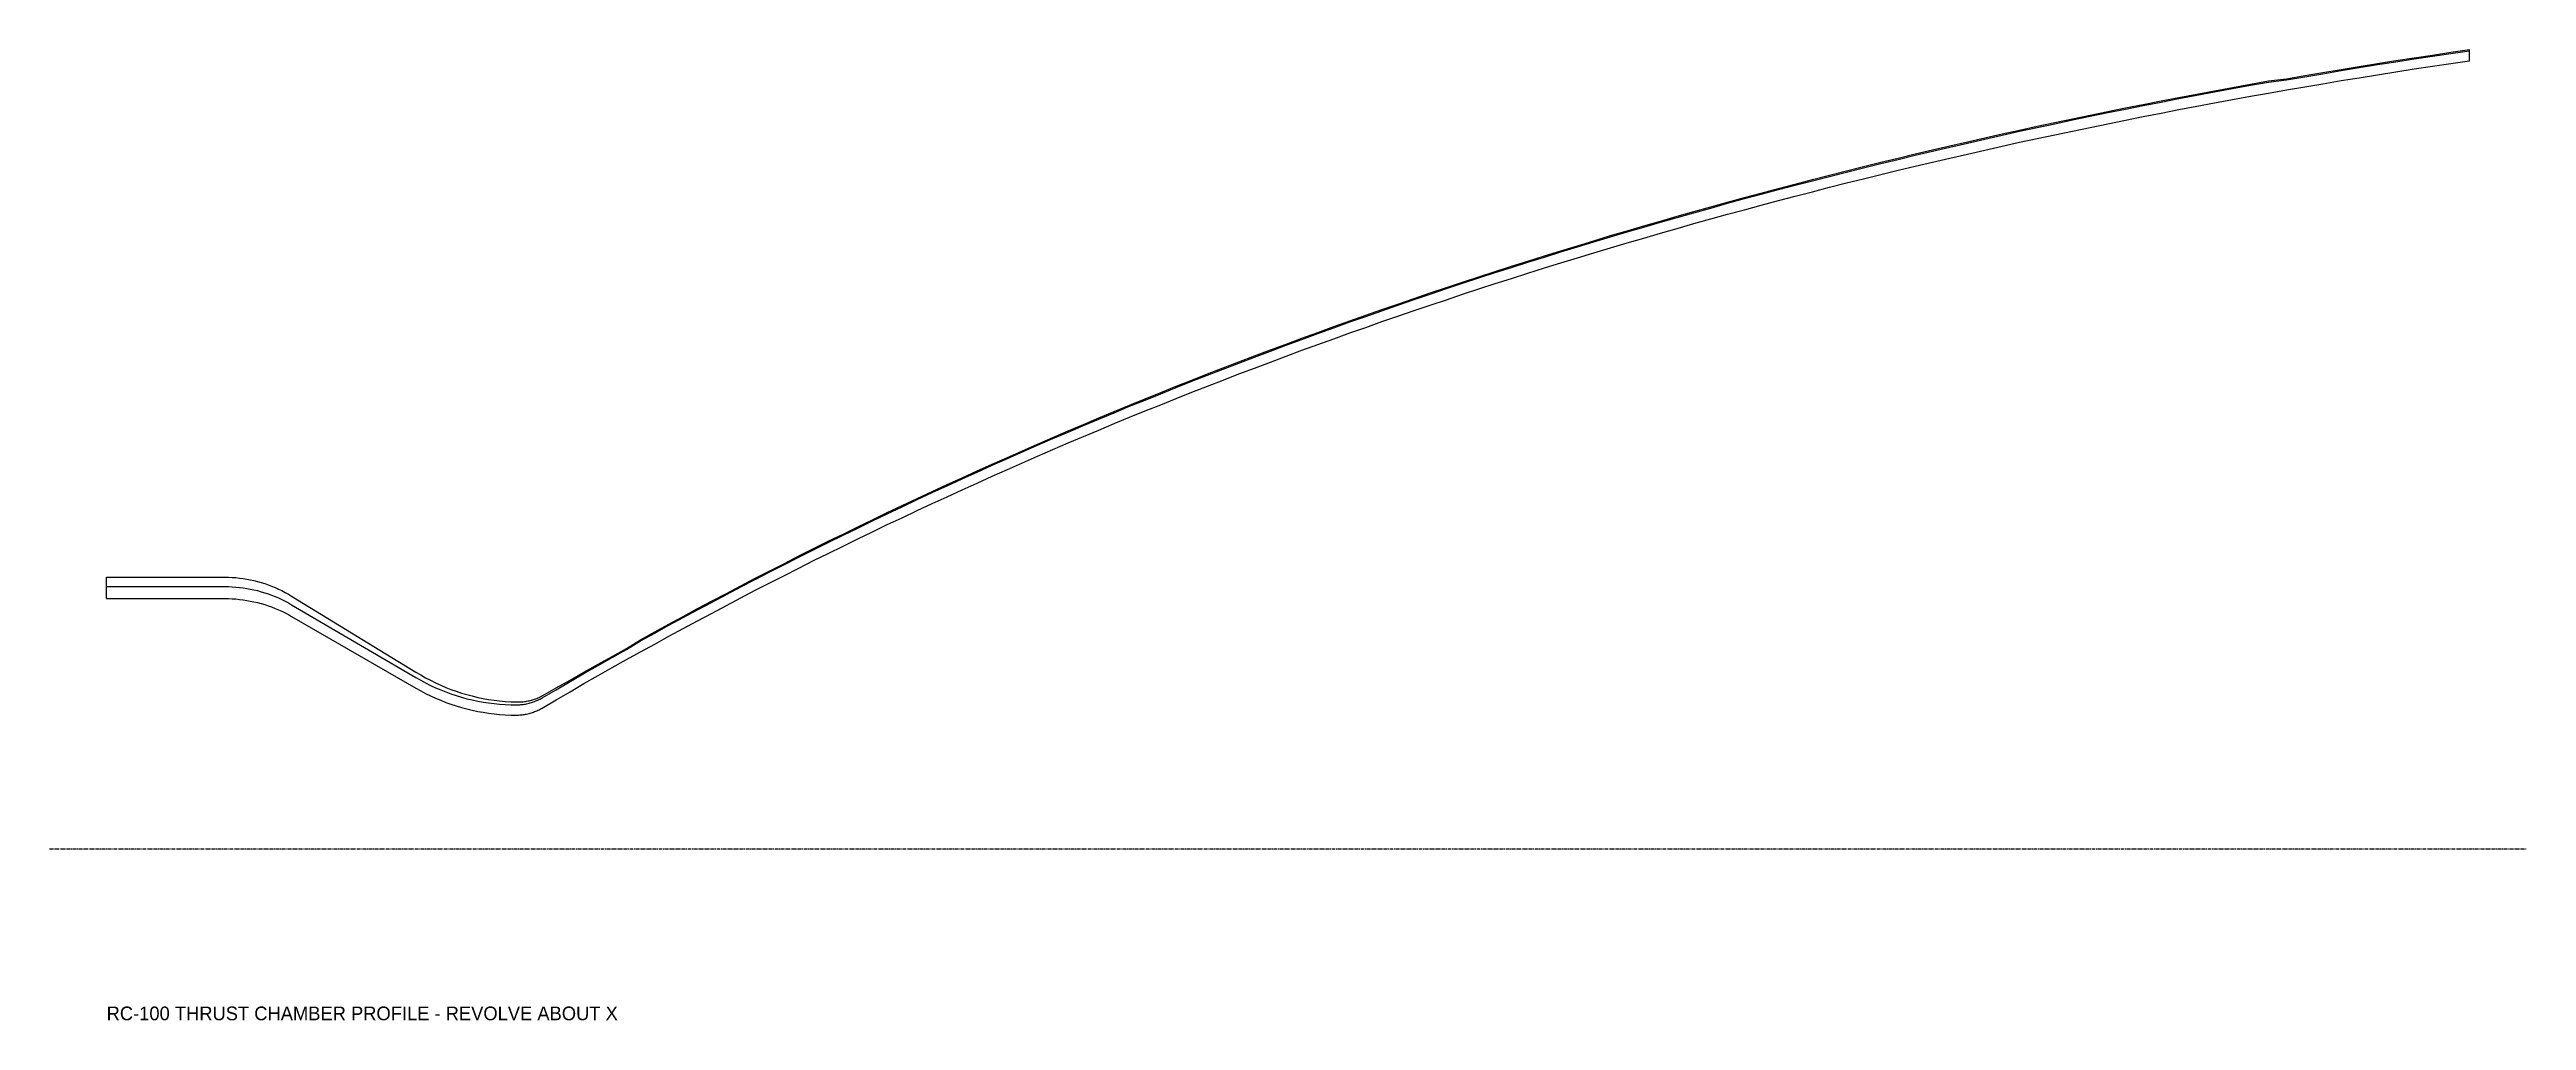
# Model space of a CAD drawing. Header units: millimetres. Extents: x -409 to 1760, y -150 to 700.
import ezdxf

# ---------------------------------------------------------------- set-up
doc = ezdxf.new("R2010")
doc.units = ezdxf.units.MM
doc.linetypes.add('CENTER', pattern=[5.08, 3.175, -0.635, 0.635, -0.635])
for name, color, linetype in [('ANNOTATION', 2, 'Continuous'), ('CENTER', 3, 'CENTER'), ('CLOSEOUT', 5, 'Continuous'), ('CONTOUR', 7, 'Continuous'), ('LINER', 1, 'Continuous')]:
    doc.layers.add(name, color=color, linetype=linetype)

msp = doc.modelspace()

# ---------------------------------------------------------------- linework, layer by layer
at = {"layer": 'CENTER'}
msp.add_line((-408.6, 0), (1760.3, 0), dxfattribs=at)
at = {"layer": 'CLOSEOUT'}
msp.add_lwpolyline([(-358.6, 237.9), (-351.7, 237.9), (-344.8, 237.9), (-337.9, 237.9), (-331, 237.9), (-324.1, 237.9), (-317.2, 237.9), (-310.3, 237.9), (-303.5, 237.9), (-296.6, 237.9), (-289.7, 237.9), (-282.8, 237.9), (-275.9, 237.9), (-269, 237.9), (-262.1, 237.9), (-255.2, 237.9), (-252, 237.9), (-248.8, 237.7), (-245.5, 237.5), (-242.3, 237.1), (-239.1, 236.7), (-235.9, 236.2), (-232.8, 235.6), (-229.6, 234.9), (-226.4, 234.1), (-223.3, 233.2), (-220.2, 232.3), (-217.2, 231.2), (-214.1, 230), (-211.1, 228.8), (-208.1, 227.5), (-205.2, 226.1), (-202.3, 224.6), (-199.4, 223), (-196.6, 221.3), (-87.9, 154.8), (-83.6, 152.3), (-79.4, 149.8), (-75, 147.6), (-70.6, 145.4), (-66.1, 143.4), (-61.6, 141.4), (-57.1, 139.7), (-52.5, 138), (-47.8, 136.5), (-43.1, 135.1), (-38.4, 133.9), (-33.7, 132.7), (-28.9, 131.7), (-24.1, 130.9), (-19.3, 130.2), (-14.5, 129.6), (-9.7, 129.2), (-4.8, 128.9), (0, 128.7), (1, 128.7), (2.1, 128.7), (3.1, 128.7), (4.1, 128.7), (5.2, 128.8), (6.2, 128.9), (7.2, 129), (8.2, 129.1), (9.2, 129.3), (10.3, 129.5), (11.3, 129.7), (12.3, 129.9), (13.3, 130.2), (14.2, 130.5), (15.2, 130.8), (16.2, 131.1), (17.1, 131.5), (18.1, 131.8), (19, 132.2), (20, 132.7), (20.9, 133.1), (21.8, 133.6), (22.7, 134), (34.9, 140.9), (47.2, 147.8), (59.4, 154.7), (71.7, 161.6), (84.1, 168.6), (96.5, 175.6), (108.9, 183.1), (121.3, 190), (133.8, 196.8), (146.3, 203.6), (158.9, 210.4), (171.5, 217.1), (184.1, 223.7), (196.7, 230.4), (209.4, 237), (222.1, 243.5), (234.9, 250), (247.6, 256.5), (260.4, 262.9), (273.3, 269.3), (286.2, 275.6), (299.1, 281.9), (312, 288.2), (325, 294.4), (338, 300.6), (351.1, 306.8), (364.2, 312.9), (377.3, 318.9), (390.4, 324.9), (403.6, 330.9), (416.8, 336.9), (430.1, 342.8), (443.3, 348.6), (456.6, 354.4), (470, 360.2), (483.4, 365.9), (496.8, 371.6), (510.2, 377.3), (523.7, 382.9), (537.2, 388.5), (550.8, 394), (564.4, 399.5), (578, 405), (591.6, 410.4), (605.3, 415.8), (619, 421.1), (632.8, 426.4), (646.5, 431.6), (660.4, 436.8), (674.2, 442), (688.1, 447.1), (702, 452.2), (716, 457.3), (729.9, 462.3), (743.9, 467.2), (758, 472.2), (772.1, 477), (786.2, 481.9), (800.3, 486.7), (814.5, 491.5), (828.7, 496.2), (843, 500.9), (857.3, 505.5), (871.6, 510.1), (885.9, 514.7), (900.3, 519.2), (914.7, 523.7), (929.2, 528.1), (943.7, 532.5), (958.2, 536.9), (972.7, 541.2), (987.3, 545.4), (1001.9, 549.7), (1016.6, 553.9), (1031.2, 558), (1046, 562.1), (1060.7, 566.2), (1075.5, 570.3), (1090.3, 574.2), (1105.2, 578.2), (1120, 582.1), (1135, 586), (1149.9, 589.8), (1164.9, 593.6), (1179.9, 597.3), (1194.9, 601.1), (1210, 604.7), (1225.1, 608.4), (1240.3, 611.9), (1255.5, 615.5), (1270.7, 619), (1285.9, 622.5), (1301.2, 625.9), (1316.5, 629.3), (1331.9, 632.6), (1347.3, 635.9), (1362.7, 639.2), (1378.1, 642.4), (1393.6, 645.6), (1409.1, 648.7), (1424.7, 651.8), (1440.3, 654.9), (1455.9, 657.9), (1471.5, 660.9), (1487.2, 663.8), (1502.9, 666.7), (1518.7, 669.6), (1534.5, 672.4), (1550.3, 674.3), (1566.1, 677), (1582, 679.7), (1597.9, 682.4), (1613.9, 685), (1629.9, 687.6), (1645.9, 690.1), (1661.9, 692.6), (1678, 695), (1694.1, 697.5), (1710.3, 699.8)], dxfattribs=at)
at = {"layer": 'CONTOUR'}
for p, q in [((1710.3, 690), (1710.3, 699.8)), ((-358.6, 219.2), (-358.6, 237.9))]:
    msp.add_line(p, q, dxfattribs=at)
msp.add_lwpolyline([(-358.6, 219.2), (-351.7, 219.2), (-344.8, 219.2), (-337.9, 219.2), (-331, 219.2), (-324.1, 219.2), (-317.2, 219.2), (-310.3, 219.2), (-303.5, 219.2), (-296.6, 219.2), (-289.7, 219.2), (-282.8, 219.2), (-275.9, 219.2), (-269, 219.2), (-262.1, 219.2), (-255.2, 219.2), (-252, 219.2), (-248.8, 219), (-245.5, 218.8), (-242.3, 218.5), (-239.1, 218.1), (-235.9, 217.6), (-232.8, 217), (-229.6, 216.4), (-226.4, 215.6), (-223.3, 214.8), (-220.2, 213.9), (-217.2, 212.9), (-214.1, 211.8), (-211.1, 210.6), (-208.1, 209.3), (-205.2, 208), (-202.3, 206.6), (-199.4, 205.1), (-196.6, 203.5), (-87.9, 140.7), (-83.6, 138.3), (-79.4, 136.1), (-75, 134), (-70.6, 132), (-66.1, 130.1), (-61.6, 128.3), (-57.1, 126.7), (-52.5, 125.2), (-47.8, 123.8), (-43.1, 122.5), (-38.4, 121.4), (-33.7, 120.4), (-28.9, 119.6), (-24.1, 118.8), (-19.3, 118.2), (-14.5, 117.8), (-9.7, 117.4), (-4.8, 117.2), (0, 117.2), (1, 117.2), (2.1, 117.2), (3.1, 117.3), (4.1, 117.4), (5.2, 117.5), (6.2, 117.6), (7.2, 117.8), (8.2, 117.9), (9.2, 118.1), (10.3, 118.4), (11.3, 118.6), (12.3, 118.9), (13.3, 119.2), (14.2, 119.5), (15.2, 119.8), (16.2, 120.2), (17.1, 120.6), (18.1, 121), (19, 121.4), (20, 121.9), (20.9, 122.3), (21.8, 122.8), (22.7, 123.3), (34.9, 130.5), (47.2, 137.6), (59.4, 144.7), (71.7, 151.7), (84.1, 158.7), (96.5, 165.7), (108.9, 172.6), (121.3, 179.4), (133.8, 186.3), (146.3, 193.1), (158.9, 199.8), (171.5, 206.5), (184.1, 213.2), (196.7, 219.8), (209.4, 226.4), (222.1, 233), (234.9, 239.5), (247.6, 245.9), (260.4, 252.4), (273.3, 258.7), (286.2, 265.1), (299.1, 271.4), (312, 277.6), (325, 283.9), (338, 290), (351.1, 296.2), (364.2, 302.3), (377.3, 308.3), (390.4, 314.4), (403.6, 320.3), (416.8, 326.3), (430.1, 332.2), (443.3, 338), (456.6, 343.9), (470, 349.6), (483.4, 355.4), (496.8, 361.1), (510.2, 366.7), (523.7, 372.3), (537.2, 377.9), (550.8, 383.4), (564.4, 388.9), (578, 394.4), (591.6, 399.8), (605.3, 405.2), (619, 410.5), (632.8, 415.8), (646.5, 421), (660.4, 426.2), (674.2, 431.4), (688.1, 436.5), (702, 441.6), (716, 446.7), (729.9, 451.7), (743.9, 456.6), (758, 461.6), (772.1, 466.4), (786.2, 471.3), (800.3, 476.1), (814.5, 480.8), (828.7, 485.6), (843, 490.2), (857.3, 494.9), (871.6, 499.5), (885.9, 504), (900.3, 508.6), (914.7, 513), (929.2, 517.5), (943.7, 521.9), (958.2, 526.2), (972.7, 530.5), (987.3, 534.8), (1001.9, 539.1), (1016.6, 543.2), (1031.2, 547.4), (1046, 551.5), (1060.7, 555.6), (1075.5, 559.6), (1090.3, 563.6), (1105.2, 567.6), (1120, 571.5), (1135, 575.3), (1149.9, 579.2), (1164.9, 583), (1179.9, 586.7), (1194.9, 590.4), (1210, 594.1), (1225.1, 597.7), (1240.3, 601.3), (1255.5, 604.8), (1270.7, 608.3), (1285.9, 611.8), (1301.2, 615.2), (1316.5, 618.6), (1331.9, 622), (1347.3, 625.3), (1362.7, 628.5), (1378.1, 631.7), (1393.6, 634.9), (1409.1, 638.1), (1424.7, 641.2), (1440.3, 644.2), (1455.9, 647.2), (1471.5, 650.2), (1487.2, 653.1), (1502.9, 656), (1518.7, 658.9), (1534.5, 661.7), (1550.3, 664.5), (1566.1, 667.2), (1582, 669.9), (1597.9, 672.6), (1613.9, 675.2), (1629.9, 677.7), (1645.9, 680.3), (1661.9, 682.8), (1678, 685.2), (1694.1, 687.6), (1710.3, 690)], dxfattribs=at)
at = {"layer": 'LINER'}
msp.add_lwpolyline([(-358.6, 229.7), (-351.7, 229.7), (-344.8, 229.7), (-337.9, 229.7), (-331, 229.7), (-324.1, 229.7), (-317.2, 229.7), (-310.3, 229.7), (-303.5, 229.7), (-296.6, 229.7), (-289.7, 229.7), (-282.8, 229.7), (-275.9, 229.7), (-269, 229.7), (-262.1, 229.7), (-255.2, 229.7), (-252, 229.7), (-248.8, 229.5), (-245.5, 229.3), (-242.3, 229), (-239.1, 228.6), (-235.9, 228.1), (-232.8, 227.5), (-229.6, 226.8), (-226.4, 226.1), (-223.3, 225.2), (-220.2, 224.3), (-217.2, 223.3), (-214.1, 222.2), (-211.1, 221), (-208.1, 219.7), (-205.2, 218.3), (-202.3, 216.9), (-199.4, 215.4), (-196.6, 213.8), (-87.9, 150), (-83.6, 147.6), (-79.4, 145.3), (-75, 143.1), (-70.6, 141.1), (-66.1, 139.2), (-61.6, 137.4), (-57.1, 135.7), (-52.5, 134.2), (-47.8, 132.8), (-43.1, 131.5), (-38.4, 130.4), (-33.7, 129.4), (-28.9, 128.5), (-24.1, 127.8), (-19.3, 127.2), (-14.5, 126.7), (-9.7, 126.3), (-4.8, 126.1), (0, 126.1), (1, 126.1), (2.1, 126.1), (3.1, 126.2), (4.1, 126.3), (5.2, 126.4), (6.2, 126.5), (7.2, 126.7), (8.2, 126.8), (9.2, 127), (10.3, 127.3), (11.3, 127.5), (12.3, 127.8), (13.3, 128.1), (14.2, 128.4), (15.2, 128.7), (16.2, 129.1), (17.1, 129.5), (18.1, 129.9), (19, 130.3), (20, 130.8), (20.9, 131.2), (21.8, 131.7), (22.7, 132.3), (34.9, 139.4), (47.2, 146.5), (59.4, 153.6), (71.7, 160.6), (84.1, 167.6), (96.5, 174.6), (108.9, 182.1), (121.3, 189), (133.8, 195.8), (146.3, 202.6), (158.9, 209.4), (171.5, 216.1), (184.1, 222.7), (196.7, 229.4), (209.4, 236), (222.1, 242.5), (234.9, 249), (247.6, 255.5), (260.4, 261.9), (273.3, 268.3), (286.2, 274.6), (299.1, 280.9), (312, 287.2), (325, 293.4), (338, 299.6), (351.1, 305.8), (364.2, 311.9), (377.3, 317.9), (390.4, 323.9), (403.6, 329.9), (416.8, 335.9), (430.1, 341.8), (443.3, 347.6), (456.6, 353.4), (470, 359.2), (483.4, 364.9), (496.8, 370.6), (510.2, 376.3), (523.7, 381.9), (537.2, 387.5), (550.8, 393), (564.4, 398.5), (578, 404), (591.6, 409.4), (605.3, 414.8), (619, 420.1), (632.8, 425.4), (646.5, 430.6), (660.4, 435.8), (674.2, 441), (688.1, 446.1), (702, 451.2), (716, 456.3), (729.9, 461.3), (743.9, 466.2), (758, 471.2), (772.1, 476), (786.2, 480.9), (800.3, 485.7), (814.5, 490.5), (828.7, 495.2), (843, 499.9), (857.3, 504.5), (871.6, 509.1), (885.9, 513.7), (900.3, 518.2), (914.7, 522.7), (929.2, 527.1), (943.7, 531.5), (958.2, 535.9), (972.7, 540.2), (987.3, 544.4), (1001.9, 548.7), (1016.6, 552.9), (1031.2, 557), (1046, 561.1), (1060.7, 565.2), (1075.5, 569.3), (1090.3, 573.2), (1105.2, 577.2), (1120, 581.1), (1135, 585), (1149.9, 588.8), (1164.9, 592.6), (1179.9, 596.3), (1194.9, 600.1), (1210, 603.7), (1225.1, 607.4), (1240.3, 610.9), (1255.5, 614.5), (1270.7, 618), (1285.9, 621.5), (1301.2, 624.9), (1316.5, 628.3), (1331.9, 631.6), (1347.3, 634.9), (1362.7, 638.2), (1378.1, 641.4), (1393.6, 644.6), (1409.1, 647.7), (1424.7, 650.8), (1440.3, 653.9), (1455.9, 656.9), (1471.5, 659.9), (1487.2, 662.8), (1502.9, 665.7), (1518.7, 668.6), (1534.5, 671.4), (1550.3, 673.3), (1566.1, 676), (1582, 678.7), (1597.9, 681.4), (1613.9, 684), (1629.9, 686.6), (1645.9, 689.1), (1661.9, 691.6), (1678, 694), (1694.1, 696.5), (1710.3, 698.8)], dxfattribs=at)

# ---------------------------------------------------------------- texts
at = {"layer": 'ANNOTATION'}
msp.add_text('RC-100 THRUST CHAMBER PROFILE - REVOLVE ABOUT X', height=12, dxfattribs=at).set_placement((-358.6, -150))

doc.saveas('drawing.dxf')
